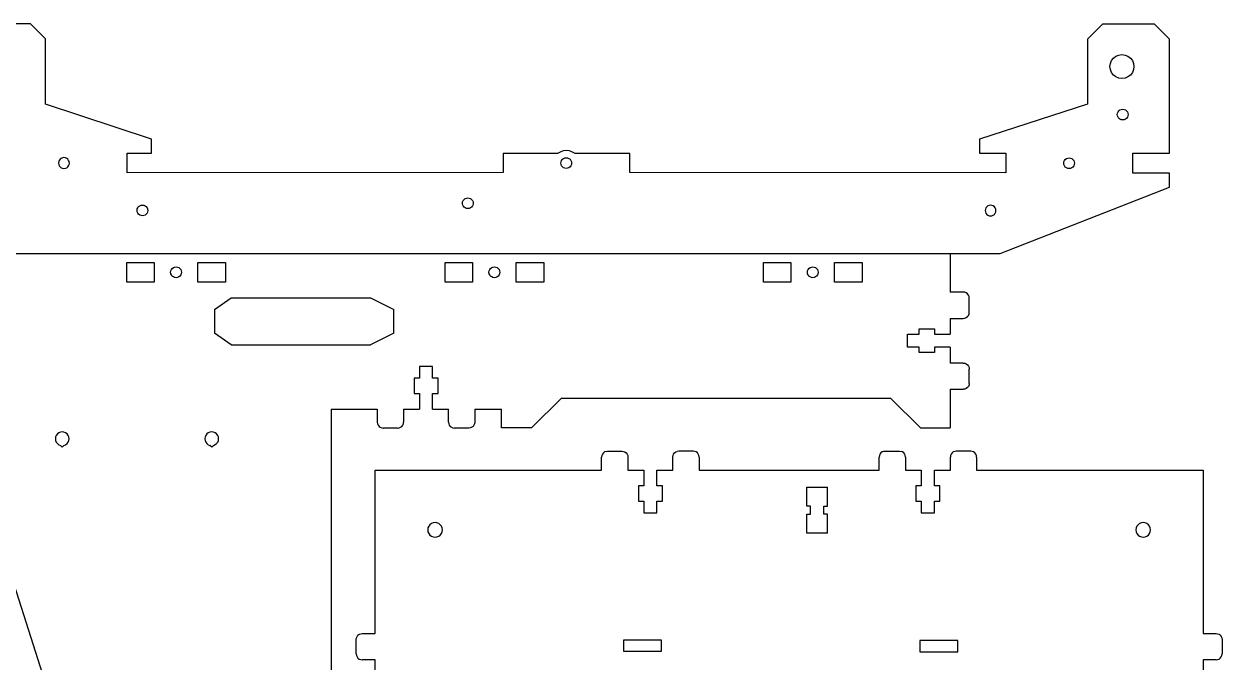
# Model space of a CAD drawing. Extents: x -217 to 602, y -128 to 416.
# Drawn here: x 201.7 to 602.3, y 202.8 to 416.4 of the extents above; entities that cross this region are included whole.
import ezdxf

# ---------------------------------------------------------------- set-up
doc = ezdxf.new("R2010")
doc.units = 0
doc.layers.add('Layer_1', color=7, linetype='CONTINUOUS')

msp = doc.modelspace()

# ---------------------------------------------------------------- linework, layer by layer
at = {"layer": 'Layer_1', "color": 5}
for p, q in [((203.915095, 416.358469), (186.580865, 416.358469)), ((208.926289, 411.357266), (203.915095, 416.358469)), ((562.350468, 416.297825), (557.339274, 411.296622)), ((579.684698, 416.297825), (562.350468, 416.297825)), ((584.695864, 411.296622), (579.684698, 416.297825)), ((208.923467, 389.535928), (208.926289, 411.357266)), ((557.339274, 411.296622), (557.339274, 389.521992)), ((584.695864, 373.087148), (584.695864, 411.296622)), ((244.397869, 377.786932), (208.923467, 389.535928)), ((557.339274, 389.521992), (521.18181, 377.788518)), ((244.397812, 373.085576), (244.397869, 377.786932)), ((521.18181, 377.788518), (521.18181, 373.087148)), ((236.228721, 366.528538), (236.239445, 373.085576)), ((236.239445, 373.085576), (244.397812, 373.085576)), ((361.921947, 372.939972), (361.919125, 366.642612)), ((380.082552, 372.940231), (361.921947, 372.939972)), ((380.951458, 373.410854), (380.082552, 372.940231)), ((381.9617, 373.828464), (380.951458, 373.410854)), ((383.045801, 373.970856), (381.9617, 373.828464)), ((384.129901, 373.828464), (383.045801, 373.970856)), ((385.140144, 373.410854), (384.129901, 373.828464)), ((386.004985, 372.939131), (385.140144, 373.410854)), ((404.347849, 372.939977), (386.004985, 372.939131)), ((404.347849, 366.644449), (404.347849, 372.939977)), ((521.18181, 373.087148), (530.047172, 373.087148)), ((530.047172, 373.087148), (530.047172, 366.499003)), ((572.473074, 366.385979), (572.473074, 373.087148)), ((572.473074, 373.087148), (584.695864, 373.087148)), ((361.919125, 366.642612), (236.228721, 366.528538)), ((530.047172, 366.499003), (404.347849, 366.644449)), ((584.695864, 366.385979), (572.473074, 366.385979)), ((584.695864, 361.684608), (584.695864, 366.385979)), ((511.45979, 339.512093), (511.45979, 326.58798)), ((515.809766, 326.58798), (511.45979, 326.58798)), ((516.32739, 326.519965), (515.809766, 326.58798)), ((516.809764, 326.320575), (516.32739, 326.519965)), ((517.223982, 326.003385), (516.809764, 326.320575)), ((517.541792, 325.589986), (517.223982, 326.003385)), ((517.741606, 325.1086), (517.541792, 325.589986)), ((517.809762, 324.591992), (517.741606, 325.1086)), ((517.809762, 319.801552), (517.809762, 324.591992)), ((511.45979, 317.805592), (515.809766, 317.805592)), ((511.45979, 317.805592), (511.45979, 312.516154)), ((515.809766, 317.805592), (516.32739, 317.873579)), ((516.32739, 317.873579), (516.809764, 318.072969)), ((516.809764, 318.072969), (517.223982, 318.390187)), ((517.223982, 318.390187), (517.541792, 318.803586)), ((517.541792, 318.803586), (517.741606, 319.284972)), ((517.741606, 319.284972), (517.809762, 319.801552)), ((497.109919, 308.124974), (497.109919, 312.516154)), ((497.109919, 312.516154), (501.059873, 312.516154)), ((501.059873, 312.516154), (501.059873, 314.312555)), ((501.059873, 314.312555), (506.159855, 314.312555)), ((506.159855, 314.312555), (506.159855, 312.516154)), ((506.159855, 312.516154), (511.45979, 312.516154)), ((501.059873, 308.124974), (497.109919, 308.124974)), ((501.059873, 306.328545), (501.059873, 308.124974)), ((506.159855, 306.328545), (501.059873, 306.328545)), ((506.159855, 308.124974), (506.159855, 306.328545)), ((511.45979, 308.124974), (506.159855, 308.124974)), ((511.45979, 308.124974), (511.45979, 302.835537)), ((338.361189, 301.737777), (333.961232, 301.737777)), ((333.961232, 301.737777), (333.961232, 297.795669)), ((338.361189, 297.795669), (338.361189, 301.737777)), ((515.809766, 302.835537), (511.45979, 302.835537)), ((515.809766, 302.835537), (516.32739, 302.76755)), ((516.32739, 302.76755), (516.809764, 302.56816)), ((516.809764, 302.56816), (517.223982, 302.25097)), ((517.223982, 302.25097), (517.541792, 301.837571)), ((517.541792, 301.837571), (517.741606, 301.356185)), ((517.741606, 301.356185), (517.809762, 300.839577)), ((517.809762, 296.049165), (517.809762, 300.839577)), ((333.961232, 297.795669), (332.161247, 297.795669)), ((332.161247, 297.795669), (332.161247, 292.705876)), ((340.161146, 297.795669), (338.361189, 297.795669)), ((340.161146, 292.705876), (340.161146, 297.795669)), ((332.161247, 292.705876), (333.961232, 292.705876)), ((333.961232, 292.705876), (333.961232, 287.416467)), ((338.361189, 287.416467), (338.361189, 292.705876)), ((338.361189, 292.705876), (340.161146, 292.705876)), ((511.45979, 294.053177), (515.809766, 294.053177)), ((511.45979, 294.053177), (511.45979, 281.129064)), ((516.32739, 294.121192), (515.809766, 294.053177)), ((516.809764, 294.320582), (516.32739, 294.121192)), ((517.223982, 294.6378), (516.809764, 294.320582)), ((517.541792, 295.051171), (517.223982, 294.6378)), ((517.741606, 295.532586), (517.541792, 295.051171)), ((517.809762, 296.049165), (517.741606, 295.532586)), ((371.40419, 281.129064), (381.404114, 291.109063)), ((381.404114, 291.109063), (491.459943, 291.109063)), ((491.459943, 291.109063), (501.459895, 281.129064)), ((304.461446, 287.416467), (319.861297, 287.416467)), ((304.461446, 287.416467), (304.461446, 171.14935)), ((319.861297, 287.416467), (319.861297, 283.075156)), ((328.66124, 287.416467), (333.961232, 287.416467)), ((328.66124, 287.416467), (328.66124, 283.075156)), ((338.361189, 287.416467), (343.661125, 287.416467)), ((343.661125, 283.075156), (343.661125, 287.416467)), ((352.461068, 287.416467), (361.404239, 287.416467)), ((352.461068, 287.416467), (352.461068, 283.075156)), ((361.404239, 281.129064), (361.404239, 287.416467)), ((319.861297, 283.075156), (319.929482, 282.558548)), ((319.929482, 282.558548), (320.129267, 282.077161)), ((320.129267, 282.077161), (320.447134, 281.663762)), ((320.447134, 281.663762), (320.861295, 281.346573)), ((320.861295, 281.346573), (321.343669, 281.147183)), ((321.343669, 281.147183), (321.861321, 281.079167)), ((326.661272, 281.079167), (321.861321, 281.079167)), ((326.661272, 281.079167), (327.178924, 281.147183)), ((327.178924, 281.147183), (327.661242, 281.346573)), ((327.661242, 281.346573), (328.075459, 281.663762)), ((328.075459, 281.663762), (328.393298, 282.077161)), ((328.393298, 282.077161), (328.593111, 282.558548)), ((328.593111, 282.558548), (328.66124, 283.075156)), ((343.661125, 283.075156), (343.729282, 282.558548)), ((343.729282, 282.558548), (343.929067, 282.077161)), ((343.929067, 282.077161), (344.246906, 281.663762)), ((344.246906, 281.663762), (344.661123, 281.346573)), ((344.661123, 281.346573), (345.143469, 281.147183)), ((345.143469, 281.147183), (345.661121, 281.079167)), ((350.4611, 281.079167), (345.661121, 281.079167)), ((350.978724, 281.147183), (350.4611, 281.079167)), ((351.46107, 281.346573), (350.978724, 281.147183)), ((351.875288, 281.663762), (351.46107, 281.346573)), ((352.193126, 282.077161), (351.875288, 281.663762)), ((352.392883, 282.558548), (352.193126, 282.077161)), ((352.461068, 283.075156), (352.392883, 282.558548)), ((371.40419, 281.129064), (361.404239, 281.129064)), ((501.459895, 281.129064), (511.45979, 281.129064))]:
    msp.add_line(p, q, dxfattribs=at)
at = {"layer": 'Layer_1', "color": 7}
for p, q in [((565.393163, 404.094875), (566.030251, 404.923536)), ((566.030251, 404.923536), (566.860521, 405.559326)), ((566.860521, 405.559326), (567.827414, 405.959038)), ((567.827414, 405.959038), (568.865004, 406.095348)), ((568.865004, 406.095348), (569.902594, 405.959038)), ((569.902594, 405.959038), (570.869487, 405.559326)), ((570.869487, 405.559326), (571.699757, 404.923536)), ((571.699757, 404.923536), (572.336874, 404.094875)), ((564.856066, 402.094399), (564.992661, 403.129929)), ((564.992661, 401.05887), (564.856066, 402.094399)), ((564.992661, 403.129929), (565.393163, 404.094875)), ((565.393163, 400.093924), (564.992661, 401.05887)), ((572.336874, 404.094875), (572.737375, 403.129929)), ((572.737375, 401.05887), (572.336874, 400.093924)), ((572.737375, 403.129929), (572.873971, 402.094399)), ((572.873971, 402.094399), (572.737375, 401.05887)), ((566.030251, 399.265291), (565.393163, 400.093924)), ((566.860521, 398.629472), (566.030251, 399.265291)), ((567.827414, 398.229761), (566.860521, 398.629472)), ((568.865004, 398.093448), (567.827414, 398.229761)), ((569.902594, 398.229761), (568.865004, 398.093448)), ((570.869487, 398.629472), (569.902594, 398.229761)), ((571.699757, 399.265291), (570.869487, 398.629472)), ((572.336874, 400.093924), (571.699757, 399.265291)), ((567.295482, 386.028645), (567.35695, 386.494651)), ((567.35695, 385.56264), (567.295482, 386.028645)), ((567.35695, 386.494651), (567.537177, 386.928878)), ((567.537177, 385.128441), (567.35695, 385.56264)), ((567.537177, 386.928878), (567.823858, 387.301747)), ((567.823858, 384.755569), (567.537177, 385.128441)), ((567.823858, 387.301747), (568.197492, 387.587867)), ((568.197492, 384.469424), (567.823858, 384.755569)), ((568.197492, 387.587867), (568.632594, 387.767727)), ((568.632594, 387.767727), (569.099502, 387.82911)), ((569.099502, 387.82911), (569.566411, 387.767727)), ((569.566411, 387.767727), (570.001513, 387.587867)), ((570.001513, 387.587867), (570.375147, 387.301747)), ((570.375147, 384.755569), (570.001513, 384.469424)), ((570.375147, 387.301747), (570.661828, 386.928878)), ((570.661828, 385.128441), (570.375147, 384.755569)), ((570.661828, 386.928878), (570.842055, 386.494651)), ((570.842055, 385.56264), (570.661828, 385.128441)), ((570.842055, 386.494651), (570.903523, 386.028645)), ((570.903523, 386.028645), (570.842055, 385.56264)), ((568.632594, 384.289564), (568.197492, 384.469424)), ((569.099502, 384.228209), (568.632594, 384.289564)), ((569.566411, 384.289564), (569.099502, 384.228209)), ((570.001513, 384.469424), (569.566411, 384.289564)), ((213.34984, 370.263204), (213.288372, 369.797224)), ((213.288372, 369.797224), (213.34984, 369.331222)), ((213.530067, 370.697431), (213.34984, 370.263204)), ((213.34984, 369.331222), (213.530067, 368.896994)), ((213.816748, 371.070303), (213.530067, 370.697431)), ((213.530067, 368.896994), (213.816748, 368.524122)), ((214.190382, 371.356448), (213.816748, 371.070303)), ((214.625484, 371.536308), (214.190382, 371.356448)), ((215.092393, 371.597635), (214.625484, 371.536308)), ((215.559301, 371.536308), (215.092393, 371.597635)), ((215.994403, 371.356448), (215.559301, 371.536308)), ((216.368037, 371.070303), (215.994403, 371.356448)), ((216.654719, 370.697431), (216.368037, 371.070303)), ((216.368037, 368.524122), (216.654719, 368.896994)), ((216.834946, 370.263204), (216.654719, 370.697431)), ((216.654719, 368.896994), (216.834946, 369.331222)), ((216.896414, 369.797224), (216.834946, 370.263204)), ((216.834946, 369.331222), (216.896414, 369.797224)), ((381.243473, 369.785261), (381.304941, 370.251235)), ((381.304941, 369.319255), (381.243473, 369.785261)), ((381.304941, 370.251235), (381.485168, 370.685465)), ((381.485168, 368.885028), (381.304941, 369.319255)), ((381.485168, 370.685465), (381.77185, 371.058337)), ((381.77185, 368.512156), (381.485168, 368.885028)), ((381.77185, 371.058337), (382.145484, 371.344482)), ((382.145484, 371.344482), (382.580586, 371.524342)), ((382.580586, 371.524342), (383.047494, 371.585669)), ((383.047494, 371.585669), (383.514402, 371.524342)), ((383.514402, 371.524342), (383.949504, 371.344482)), ((383.949504, 371.344482), (384.323138, 371.058337)), ((384.323138, 371.058337), (384.60982, 370.685465)), ((384.60982, 368.885028), (384.323138, 368.512156)), ((384.60982, 370.685465), (384.790047, 370.251235)), ((384.790047, 369.319255), (384.60982, 368.885028)), ((384.790047, 370.251235), (384.851515, 369.785261)), ((384.851515, 369.785261), (384.790047, 369.319255)), ((549.369206, 369.736577), (549.430674, 370.202554)), ((549.430674, 369.270572), (549.369206, 369.736577)), ((549.430674, 370.202554), (549.610901, 370.636782)), ((549.610901, 368.836345), (549.430674, 369.270572)), ((549.610901, 370.636782), (549.897582, 371.009654)), ((549.897582, 368.463473), (549.610901, 368.836345)), ((549.897582, 371.009654), (550.271216, 371.295799)), ((550.271216, 371.295799), (550.706318, 371.475659)), ((550.706318, 371.475659), (551.173227, 371.536986)), ((551.173227, 371.536986), (551.640135, 371.475659)), ((551.640135, 371.475659), (552.075237, 371.295799)), ((552.075237, 371.295799), (552.448871, 371.009654)), ((552.448871, 371.009654), (552.735552, 370.636782)), ((552.735552, 368.836345), (552.448871, 368.463473)), ((552.735552, 370.636782), (552.91578, 370.202554)), ((552.91578, 369.270572), (552.735552, 368.836345)), ((552.91578, 370.202554), (552.977248, 369.736577)), ((552.977248, 369.736577), (552.91578, 369.270572)), ((213.816748, 368.524122), (214.190382, 368.238006)), ((214.190382, 368.238006), (214.625484, 368.058117)), ((214.625484, 368.058117), (215.092393, 367.996762)), ((215.092393, 367.996762), (215.559301, 368.058117)), ((215.559301, 368.058117), (215.994403, 368.238006)), ((215.994403, 368.238006), (216.368037, 368.524122)), ((382.145484, 368.226039), (381.77185, 368.512156)), ((382.580586, 368.046151), (382.145484, 368.226039)), ((383.047494, 367.984796), (382.580586, 368.046151)), ((383.514402, 368.046151), (383.047494, 367.984796)), ((383.949504, 368.226039), (383.514402, 368.046151)), ((384.323138, 368.512156), (383.949504, 368.226039)), ((550.271216, 368.177356), (549.897582, 368.463473)), ((550.706318, 367.997468), (550.271216, 368.177356)), ((551.173227, 367.936112), (550.706318, 367.997468)), ((551.640135, 367.997468), (551.173227, 367.936112)), ((552.075237, 368.177356), (551.640135, 367.997468)), ((552.448871, 368.463473), (552.075237, 368.177356)), ((348.332439, 356.353063), (348.393766, 356.818928)), ((348.393766, 356.818928), (348.573598, 357.25307)), ((348.573598, 357.25307), (348.859658, 357.625857)), ((348.859658, 357.625857), (349.232446, 357.911915)), ((349.232446, 357.911915), (349.66656, 358.091722)), ((349.66656, 358.091722), (350.132424, 358.153077)), ((350.132424, 358.153077), (350.598317, 358.091722)), ((350.598317, 358.091722), (351.032431, 357.911915)), ((351.032431, 357.911915), (351.405218, 357.625857)), ((351.405218, 357.625857), (351.691279, 357.25307)), ((351.691279, 357.25307), (351.871111, 356.818928)), ((351.871111, 356.818928), (351.932438, 356.353063)), ((239.530326, 353.94901), (239.591794, 354.414987)), ((239.591794, 353.483004), (239.530326, 353.94901)), ((239.591794, 354.414987), (239.772021, 354.849242)), ((239.772021, 353.048777), (239.591794, 353.483004)), ((239.772021, 354.849242), (240.058702, 355.222114)), ((240.058702, 352.675905), (239.772021, 353.048777)), ((240.058702, 355.222114), (240.432336, 355.508231)), ((240.432336, 352.389788), (240.058702, 352.675905)), ((240.432336, 355.508231), (240.867438, 355.688091)), ((240.867438, 355.688091), (241.334346, 355.749418)), ((241.334346, 355.749418), (241.801283, 355.688091)), ((241.801283, 355.688091), (242.236357, 355.508231)), ((242.236357, 355.508231), (242.609991, 355.222114)), ((242.609991, 352.675905), (242.236357, 352.389788)), ((242.609991, 355.222114), (242.896672, 354.849242)), ((242.896672, 353.048777), (242.609991, 352.675905)), ((242.896672, 354.849242), (243.076899, 354.414987)), ((243.076899, 353.483004), (242.896672, 353.048777)), ((243.076899, 354.414987), (243.138367, 353.94901)), ((243.138367, 353.94901), (243.076899, 353.483004)), ((348.393766, 355.887199), (348.332439, 356.353063)), ((348.573598, 355.453057), (348.393766, 355.887199)), ((348.859658, 355.080269), (348.573598, 355.453057)), ((349.232446, 354.794209), (348.859658, 355.080269)), ((349.66656, 354.614405), (349.232446, 354.794209)), ((350.132424, 354.553078), (349.66656, 354.614405)), ((350.598317, 354.614405), (350.132424, 354.553078)), ((351.032431, 354.794209), (350.598317, 354.614405)), ((351.405218, 355.080269), (351.032431, 354.794209)), ((351.691279, 355.453057), (351.405218, 355.080269)), ((351.871111, 355.887199), (351.691279, 355.453057)), ((351.932438, 356.353063), (351.871111, 355.887199)), ((523.18872, 354.354337), (523.127252, 353.88836)), ((523.127252, 353.88836), (523.18872, 353.422355)), ((523.368947, 354.788593), (523.18872, 354.354337)), ((523.18872, 353.422355), (523.368947, 352.988125)), ((523.655629, 355.161465), (523.368947, 354.788593)), ((523.368947, 352.988125), (523.655629, 352.615253)), ((524.029263, 355.447582), (523.655629, 355.161465)), ((523.655629, 352.615253), (524.029263, 352.329139)), ((524.464336, 355.627439), (524.029263, 355.447582)), ((524.931273, 355.688769), (524.464336, 355.627439)), ((525.398182, 355.627439), (524.931273, 355.688769)), ((525.833284, 355.447582), (525.398182, 355.627439)), ((526.206918, 355.161465), (525.833284, 355.447582)), ((525.833284, 352.329139), (526.206918, 352.615253)), ((526.493599, 354.788593), (526.206918, 355.161465)), ((526.206918, 352.615253), (526.493599, 352.988125)), ((526.673826, 354.354337), (526.493599, 354.788593)), ((526.493599, 352.988125), (526.673826, 353.422355)), ((526.735294, 353.88836), (526.673826, 354.354337)), ((526.673826, 353.422355), (526.735294, 353.88836)), ((240.867438, 352.209928), (240.432336, 352.389788)), ((241.334346, 352.148545), (240.867438, 352.209928)), ((241.801283, 352.209928), (241.334346, 352.148545)), ((242.236357, 352.389788), (241.801283, 352.209928)), ((524.029263, 352.329139), (524.464336, 352.149279)), ((524.464336, 352.149279), (524.931273, 352.087895)), ((524.931273, 352.087895), (525.398182, 352.149279)), ((525.398182, 352.149279), (525.833284, 352.329139)), ((236.061956, 336.51811), (245.261892, 336.51811)), ((236.061956, 329.931298), (236.061956, 336.51811)), ((245.261892, 336.51811), (245.261892, 329.931298)), ((259.861784, 329.931298), (259.861784, 336.51811)), ((259.861784, 336.51811), (269.06172, 336.51811)), ((269.06172, 336.51811), (269.06172, 329.931298)), ((342.511126, 329.931298), (342.511126, 336.51811)), ((342.511126, 336.51811), (351.711062, 336.51811)), ((351.711062, 336.51811), (351.711062, 329.931298)), ((366.310954, 329.931298), (366.310954, 336.51811)), ((366.310954, 336.51811), (375.510919, 336.51811)), ((375.510919, 336.51811), (375.510919, 329.931298)), ((448.960296, 329.931298), (448.960296, 336.51811)), ((448.960296, 336.51811), (458.160233, 336.51811)), ((458.160233, 336.51811), (458.160233, 329.931298)), ((472.760096, 336.51811), (481.960033, 336.51811)), ((472.760096, 329.931298), (472.760096, 336.51811)), ((481.960033, 336.51811), (481.960033, 329.931298)), ((250.760089, 333.224662), (250.821529, 333.690074)), ((250.821529, 332.759305), (250.760089, 333.224662)), ((250.821529, 333.690074), (251.00153, 334.123765)), ((251.00153, 332.325643), (250.821529, 332.759305)), ((251.00153, 334.123765), (251.287844, 334.496157)), ((251.287844, 334.496157), (251.66097, 334.781907)), ((251.66097, 334.781907), (252.095508, 334.96157)), ((252.095508, 334.96157), (252.561824, 335.022784)), ((252.561824, 335.022784), (253.028168, 334.96157)), ((253.028168, 334.96157), (253.462705, 334.781907)), ((253.462705, 334.781907), (253.835831, 334.496157)), ((253.835831, 334.496157), (254.122174, 334.123765)), ((254.122174, 334.123765), (254.302175, 333.690074)), ((254.302175, 332.759305), (254.122174, 332.325643)), ((254.302175, 333.690074), (254.36353, 333.224662)), ((254.36353, 333.224662), (254.302175, 332.759305)), ((357.209316, 333.224662), (357.270699, 333.690074)), ((357.270699, 332.759305), (357.209316, 333.224662)), ((357.270699, 333.690074), (357.450672, 334.123765)), ((357.450672, 332.325643), (357.270699, 332.759305)), ((357.450672, 334.123765), (357.736987, 334.496157)), ((357.736987, 334.496157), (358.110169, 334.781907)), ((358.110169, 334.781907), (358.544678, 334.96157)), ((358.544678, 334.96157), (359.011022, 335.022784)), ((359.011022, 335.022784), (359.477338, 334.96157)), ((359.477338, 334.96157), (359.911848, 334.781907)), ((359.911848, 334.781907), (360.285002, 334.496157)), ((360.285002, 334.496157), (360.571316, 334.123765)), ((360.571316, 334.123765), (360.751346, 333.690074)), ((360.751346, 332.759305), (360.571316, 332.325643)), ((360.751346, 333.690074), (360.812729, 333.224662)), ((360.812729, 333.224662), (360.751346, 332.759305)), ((463.658458, 333.224662), (463.719841, 333.690074)), ((463.719841, 332.759305), (463.658458, 333.224662)), ((463.719841, 333.690074), (463.899843, 334.123765)), ((463.899843, 332.325643), (463.719841, 332.759305)), ((463.899843, 334.123765), (464.186157, 334.496157)), ((464.186157, 334.496157), (464.559311, 334.781907)), ((464.559311, 334.781907), (464.993821, 334.96157)), ((464.993821, 334.96157), (465.460165, 335.022784)), ((465.460165, 335.022784), (465.92648, 334.96157)), ((465.92648, 334.96157), (466.361018, 334.781907)), ((466.361018, 334.781907), (466.734172, 334.496157)), ((466.734172, 334.496157), (467.020487, 334.123765)), ((467.020487, 334.123765), (467.200488, 333.690074)), ((467.200488, 332.759305), (467.020487, 332.325643)), ((467.200488, 333.690074), (467.261871, 333.224662)), ((467.261871, 333.224662), (467.200488, 332.759305)), ((245.261892, 329.931298), (236.061956, 329.931298)), ((251.287844, 331.95325), (251.00153, 332.325643)), ((251.66097, 331.667472), (251.287844, 331.95325)), ((252.095508, 331.48781), (251.66097, 331.667472)), ((252.561824, 331.426567), (252.095508, 331.48781)), ((253.028168, 331.48781), (252.561824, 331.426567)), ((253.462705, 331.667472), (253.028168, 331.48781)), ((253.835831, 331.95325), (253.462705, 331.667472)), ((254.122174, 332.325643), (253.835831, 331.95325)), ((269.06172, 329.931298), (259.861784, 329.931298)), ((351.711062, 329.931298), (342.511126, 329.931298)), ((357.736987, 331.95325), (357.450672, 332.325643)), ((358.110169, 331.667472), (357.736987, 331.95325)), ((358.544678, 331.48781), (358.110169, 331.667472)), ((359.011022, 331.426567), (358.544678, 331.48781)), ((359.477338, 331.48781), (359.011022, 331.426567)), ((359.911848, 331.667472), (359.477338, 331.48781)), ((360.285002, 331.95325), (359.911848, 331.667472)), ((360.571316, 332.325643), (360.285002, 331.95325)), ((375.510919, 329.931298), (366.310954, 329.931298)), ((458.160233, 329.931298), (448.960296, 329.931298)), ((464.186157, 331.95325), (463.899843, 332.325643)), ((464.559311, 331.667472), (464.186157, 331.95325)), ((464.993821, 331.48781), (464.559311, 331.667472)), ((465.460165, 331.426567), (464.993821, 331.48781)), ((465.92648, 331.48781), (465.460165, 331.426567)), ((466.361018, 331.667472), (465.92648, 331.48781)), ((466.734172, 331.95325), (466.361018, 331.667472)), ((467.020487, 332.325643), (466.734172, 331.95325)), ((481.960033, 329.931298), (472.760096, 329.931298)), ((265.442926, 320.724334), (271.025902, 324.650214)), ((271.025902, 324.650214), (317.626407, 324.650214)), ((317.626407, 324.650214), (325.395759, 320.724334)), ((265.442926, 320.724334), (265.442926, 312.872545)), ((325.395759, 312.872545), (325.395759, 320.724334)), ((271.025902, 308.946664), (265.442926, 312.872545)), ((325.395759, 312.872545), (317.626407, 308.946664)), ((271.025902, 308.946664), (317.626407, 308.946664)), ((212.288106, 278.098596), (212.210132, 277.506916)), ((212.210132, 277.506916), (212.288285, 276.915201)), ((212.51689, 278.650013), (212.288106, 278.098596)), ((212.288285, 276.915201), (212.517213, 276.363855)), ((212.880862, 279.123529), (212.51689, 278.650013)), ((213.355204, 279.486891), (212.880862, 279.123529)), ((213.907663, 279.715352), (213.355204, 279.486891)), ((214.500492, 279.793325), (213.907663, 279.715352)), ((215.093356, 279.715496), (214.500492, 279.793325)), ((215.645887, 279.487214), (215.093356, 279.715496)), ((216.120337, 279.123996), (215.645887, 279.487214)), ((216.484453, 278.650552), (216.120337, 279.123996)), ((216.713381, 278.099206), (216.484453, 278.650552)), ((216.484812, 276.364466), (216.713525, 276.915812)), ((216.791498, 277.507563), (216.713381, 278.099206)), ((216.713525, 276.915812), (216.791498, 277.507563)), ((262.29032, 278.101023), (262.212346, 277.509343)), ((262.212346, 277.509343), (262.290499, 276.917628)), ((262.519104, 278.65244), (262.29032, 278.101023)), ((262.290499, 276.917628), (262.519428, 276.366282)), ((262.883077, 279.125956), (262.519104, 278.65244)), ((263.357418, 279.489318), (262.883077, 279.125956)), ((263.909878, 279.717779), (263.357418, 279.489318)), ((264.502706, 279.795752), (263.909878, 279.717779)), ((265.095571, 279.717923), (264.502706, 279.795752)), ((265.648102, 279.489641), (265.095571, 279.717923)), ((266.122551, 279.126423), (265.648102, 279.489641)), ((266.486667, 278.652979), (266.122551, 279.126423)), ((266.715595, 278.101633), (266.486667, 278.652979)), ((266.487026, 276.366893), (266.715739, 276.918239)), ((266.793713, 277.50999), (266.715595, 278.101633)), ((266.715739, 276.918239), (266.793713, 277.50999)), ((212.517213, 276.363855), (212.881293, 275.890447)), ((212.881293, 275.890447), (213.355779, 275.527193)), ((213.355779, 275.527193), (213.908238, 275.298912)), ((214.501138, 274.716032), (213.908238, 275.298912)), ((215.094039, 275.299055), (214.501138, 274.716032)), ((215.094039, 275.299055), (215.646462, 275.527517)), ((215.646462, 275.527517), (216.12084, 275.890914)), ((216.12084, 275.890914), (216.484812, 276.364466)), ((262.519428, 276.366282), (262.883508, 275.892874)), ((262.883508, 275.892874), (263.357993, 275.52962)), ((263.357993, 275.52962), (263.910452, 275.301339)), ((264.503353, 274.718459), (263.910452, 275.301339)), ((265.096253, 275.301482), (264.503353, 274.718459)), ((265.096253, 275.301482), (265.648676, 275.529944)), ((265.648676, 275.529944), (266.123054, 275.893341)), ((266.123054, 275.893341), (266.487026, 276.366893)), ((463.517827, 259.386732), (463.517827, 261.31173)), ((463.518899, 261.311549), (470.418894, 261.311549)), ((470.403089, 259.381999), (470.403089, 261.306997)), ((463.513876, 254.970993), (463.517827, 257.461733)), ((463.517827, 257.461733), (463.517827, 259.386732)), ((470.403089, 257.457001), (470.403089, 259.381999)), ((470.40704, 254.96626), (470.403089, 257.457001)), ((464.744731, 254.969581), (463.513876, 254.970993)), ((464.744731, 252.253193), (464.744731, 254.969581)), ((469.176185, 254.964849), (470.40704, 254.96626)), ((469.176185, 252.24846), (469.176185, 254.964849)), ((337.436545, 248.74394), (337.047191, 248.236532)), ((337.943952, 249.133294), (337.436545, 248.74394)), ((338.534841, 249.378065), (337.943952, 249.133294)), ((339.168966, 249.461546), (338.534841, 249.378065)), ((339.803063, 249.378065), (339.168966, 249.461546)), ((340.393951, 249.133294), (339.803063, 249.378065)), ((340.901359, 248.74394), (340.393951, 249.133294)), ((341.290712, 248.236532), (340.901359, 248.74394)), ((463.516077, 252.252064), (464.744731, 252.253193)), ((463.518899, 249.761557), (463.516077, 252.252064)), ((463.518899, 247.836556), (463.518899, 249.761557)), ((470.404839, 252.247331), (469.176185, 252.24846)), ((470.402017, 249.756824), (470.404839, 252.247331)), ((470.402017, 247.831823), (470.402017, 249.756824)), ((574.236455, 248.74394), (573.847101, 248.236532)), ((574.743862, 249.133294), (574.236455, 248.74394)), ((575.334751, 249.378065), (574.743862, 249.133294)), ((575.968848, 249.461546), (575.334751, 249.378065)), ((576.602973, 249.378065), (575.968848, 249.461546)), ((577.193862, 249.133294), (576.602973, 249.378065)), ((577.701269, 248.74394), (577.193862, 249.133294)), ((578.090623, 248.236532), (577.701269, 248.74394)), ((336.802448, 247.645644), (336.718966, 247.011547)), ((336.718966, 247.011547), (336.802448, 246.377422)), ((337.047191, 248.236532), (336.802448, 247.645644)), ((336.802448, 246.377422), (337.047191, 245.786533)), ((337.047191, 245.786533), (337.436545, 245.279126)), ((337.436545, 245.279126), (337.943952, 244.889772)), ((337.943952, 244.889772), (338.534841, 244.645029)), ((338.534841, 244.645029), (339.168966, 244.561548)), ((339.168966, 244.561548), (339.803063, 244.645029)), ((339.803063, 244.645029), (340.393951, 244.889772)), ((340.393951, 244.889772), (340.901359, 245.279126)), ((340.901359, 245.279126), (341.290712, 245.786533)), ((341.535484, 247.645644), (341.290712, 248.236532)), ((341.290712, 245.786533), (341.535484, 246.377422)), ((341.618965, 247.011547), (341.535484, 247.645644)), ((341.535484, 246.377422), (341.618965, 247.011547)), ((463.518899, 245.911558), (463.518899, 247.836556)), ((466.968896, 245.911558), (463.518899, 245.911558)), ((470.418894, 245.911558), (466.968896, 245.911558)), ((470.402017, 245.906825), (470.402017, 247.831823)), ((573.60233, 247.645644), (573.518848, 247.011547)), ((573.518848, 247.011547), (573.60233, 246.377422)), ((573.847101, 248.236532), (573.60233, 247.645644)), ((573.60233, 246.377422), (573.847101, 245.786533)), ((573.847101, 245.786533), (574.236455, 245.279126)), ((574.236455, 245.279126), (574.743862, 244.889772)), ((574.743862, 244.889772), (575.334751, 244.645029)), ((575.334751, 244.645029), (575.968848, 244.561548)), ((575.968848, 244.561548), (576.602973, 244.645029)), ((576.602973, 244.645029), (577.193862, 244.889772)), ((577.193862, 244.889772), (577.701269, 245.279126)), ((577.701269, 245.279126), (578.090623, 245.786533)), ((578.335366, 247.645644), (578.090623, 248.236532)), ((578.090623, 245.786533), (578.335366, 246.377422)), ((578.418875, 247.011547), (578.335366, 247.645644)), ((578.335366, 246.377422), (578.418875, 247.011547)), ((402.231013, 210.133798), (402.231013, 206.356908)), ((414.894353, 210.133798), (402.231013, 210.133798)), ((414.894353, 206.356908), (414.894353, 210.133798)), ((501.324682, 209.984801), (501.324682, 206.207909)), ((513.988022, 209.984801), (501.324682, 209.984801)), ((513.988022, 206.207909), (513.988022, 209.984801)), ((402.231013, 206.356908), (414.894353, 206.356908)), ((501.324682, 206.207909), (513.988022, 206.207909))]:
    msp.add_line(p, q, dxfattribs=at)
at = {"layer": 'Layer_1', "color": 3}
for p, q in [((528.138362, 339.530832), (584.695808, 361.684467)), ((181.555644, 339.55595), (528.138362, 339.530832))]:
    msp.add_line(p, q, dxfattribs=at)
at = {"layer": 'Layer_1', "color": 2}
msp.add_line((177.430176, 294.041775), (227.113423, 138.895343), dxfattribs=at)
at = {"layer": 'Layer_1', "color": 4}
for p, q in [((395.454717, 272.775755), (395.136878, 272.361537)), ((395.868934, 273.093593), (395.454717, 272.775755)), ((396.351308, 273.293378), (395.868934, 273.093593)), ((396.351308, 273.293378), (396.868932, 273.361535)), ((396.868932, 273.361535), (401.66894, 273.361535)), ((401.66894, 273.361535), (402.186563, 273.293378)), ((402.186563, 273.293378), (402.668938, 273.093593)), ((402.668938, 273.093593), (403.083155, 272.775755)), ((403.083155, 272.775755), (403.400994, 272.361537)), ((418.936876, 272.361537), (419.254714, 272.775755)), ((419.254714, 272.775755), (419.668932, 273.093593)), ((419.661989, 273.093675), (420.144363, 273.29346)), ((420.662015, 273.361617), (420.144363, 273.29346)), ((425.468909, 273.361535), (420.662015, 273.361617)), ((425.986561, 273.293378), (425.468909, 273.361535)), ((426.468935, 273.093593), (425.986561, 273.293378)), ((426.883124, 272.775755), (426.468935, 273.093593)), ((427.200963, 272.361537), (426.883124, 272.775755)), ((488.254689, 272.775755), (487.93685, 272.361537)), ((488.668907, 273.093593), (488.254689, 272.775755)), ((489.151253, 273.293378), (488.668907, 273.093593)), ((489.146794, 273.306067), (489.664446, 273.374224)), ((489.664446, 273.374224), (494.468884, 273.361524)), ((494.468884, 273.361524), (494.986536, 273.293367)), ((495.468882, 273.093593), (494.986536, 273.293378)), ((495.883099, 272.775755), (495.468882, 273.093593)), ((496.200938, 272.361537), (495.883099, 272.775755)), ((512.054687, 272.775755), (511.736848, 272.361537)), ((512.468876, 273.093593), (512.054687, 272.775755)), ((512.95125, 273.293378), (512.468876, 273.093593)), ((513.468874, 273.361535), (512.95125, 273.293378)), ((518.268881, 273.361535), (513.468874, 273.361535)), ((518.786533, 273.293378), (518.268881, 273.361535)), ((519.268879, 273.093593), (518.786533, 273.293378)), ((519.683097, 272.775755), (519.268879, 273.093593)), ((520.000936, 272.361537), (519.683097, 272.775755)), ((394.937093, 271.879163), (394.868936, 271.361539)), ((394.868936, 267.011535), (394.868936, 271.361539)), ((395.136878, 272.361537), (394.937093, 271.879163)), ((403.400994, 272.361537), (403.600779, 271.879163)), ((403.600779, 271.879163), (403.668936, 271.361539)), ((403.668936, 271.361539), (403.668936, 267.011535)), ((418.668934, 271.361539), (418.737062, 271.879163)), ((418.668934, 267.011535), (418.668934, 271.361539)), ((418.737062, 271.879163), (418.936876, 272.361537)), ((427.400776, 271.879163), (427.200963, 272.361537)), ((427.468933, 271.361539), (427.400776, 271.879163)), ((427.468933, 271.361539), (427.468933, 267.011535)), ((487.737037, 271.879163), (487.668909, 271.361539)), ((487.668909, 267.011535), (487.668909, 271.361539)), ((487.93685, 272.361537), (487.737037, 271.879163)), ((496.400751, 271.879163), (496.200938, 272.361537)), ((496.46888, 271.361539), (496.400751, 271.879163)), ((496.46888, 271.361539), (496.46888, 267.011535)), ((511.537035, 271.879163), (511.468878, 271.361539)), ((511.468878, 267.011535), (511.468878, 271.361539)), ((511.736848, 272.361537), (511.537035, 271.879163)), ((520.200721, 271.879163), (520.000936, 272.361537)), ((520.268877, 271.361539), (520.200721, 271.879163)), ((520.268877, 271.361539), (520.268877, 267.011535)), ((319.168949, 212.311563), (319.168949, 267.011535)), ((319.168949, 267.011535), (394.868936, 267.011535)), ((403.668936, 267.011535), (408.968928, 267.011535)), ((408.968928, 267.011535), (408.968928, 261.711543)), ((413.368942, 261.711543), (413.368942, 267.011535)), ((413.368942, 267.011535), (418.668934, 267.011535)), ((427.468933, 267.011535), (487.668909, 267.011535)), ((496.46888, 267.011535), (501.768872, 267.011535)), ((501.768872, 267.011535), (501.768872, 261.711543)), ((506.168886, 267.011535), (511.468878, 267.011535)), ((506.168886, 261.711543), (506.168886, 267.011535)), ((520.268877, 267.011535), (595.968864, 267.011535)), ((595.968864, 267.011535), (595.968864, 212.311563)), ((408.968928, 261.711543), (407.168914, 261.711543)), ((407.168914, 261.711543), (407.168914, 256.611533)), ((415.168927, 261.711543), (413.368942, 261.711543)), ((415.168927, 256.611533), (415.168927, 261.711543)), ((501.768872, 261.711543), (499.968887, 261.711543)), ((499.968887, 261.711543), (499.968887, 256.611533)), ((507.968899, 261.711543), (506.168886, 261.711543)), ((507.968899, 256.611533), (507.968899, 261.711543)), ((407.168914, 256.611533), (408.968928, 256.611533)), ((408.968928, 256.611533), (408.968928, 252.661551)), ((413.368942, 256.611533), (415.168927, 256.611533)), ((413.368942, 252.661551), (413.368942, 256.611533)), ((499.968887, 256.611533), (501.768872, 256.611533)), ((501.768872, 256.611533), (501.768872, 252.661551)), ((506.168886, 256.611533), (507.968899, 256.611533)), ((506.168886, 252.661551), (506.168886, 256.611533)), ((408.968928, 252.661551), (413.368942, 252.661551)), ((501.768872, 252.661551), (506.168886, 252.661551)), ((312.818949, 210.311567), (312.887106, 210.82919)), ((312.818949, 205.511559), (312.818949, 210.311567)), ((312.887106, 210.82919), (313.086919, 211.311565)), ((313.086919, 211.311565), (313.404758, 211.725782)), ((313.404758, 211.725782), (313.818947, 212.043593)), ((313.818947, 212.043593), (314.301322, 212.243406)), ((314.301322, 212.243406), (314.818945, 212.311563)), ((314.818945, 212.311563), (319.168949, 212.311563)), ((595.968864, 212.311563), (600.318868, 212.311563)), ((600.318868, 212.311563), (600.836492, 212.243406)), ((600.836492, 212.243406), (601.318866, 212.043593)), ((601.318866, 212.043593), (601.733084, 211.725754)), ((601.733084, 211.725754), (602.050922, 211.311565)), ((602.050922, 211.311565), (602.250708, 210.82919)), ((602.250708, 210.82919), (602.318864, 210.311538)), ((602.318864, 210.311538), (602.318864, 205.511559)), ((312.818949, 205.511559), (312.887106, 204.993936)), ((312.887106, 204.993936), (313.086919, 204.511561)), ((313.086919, 204.511561), (313.404758, 204.097344)), ((601.733084, 204.097344), (602.050922, 204.511561)), ((602.050922, 204.511561), (602.250708, 204.993907)), ((602.250708, 204.993907), (602.318864, 205.511559)), ((313.404758, 204.097344), (313.818947, 203.779505)), ((313.818947, 203.779505), (314.301322, 203.57972)), ((314.301322, 203.57972), (314.818945, 203.511563)), ((319.168949, 203.511563), (314.818945, 203.511563)), ((319.168949, 198.211571), (319.168949, 203.511563)), ((600.318868, 203.511563), (595.968864, 203.511563)), ((595.968864, 203.511563), (595.968864, 198.211571)), ((600.318868, 203.511563), (600.836492, 203.579692)), ((600.836492, 203.579692), (601.318866, 203.779505)), ((601.318866, 203.779505), (601.733084, 204.097344))]:
    msp.add_line(p, q, dxfattribs=at)

doc.saveas('drawing.dxf')
